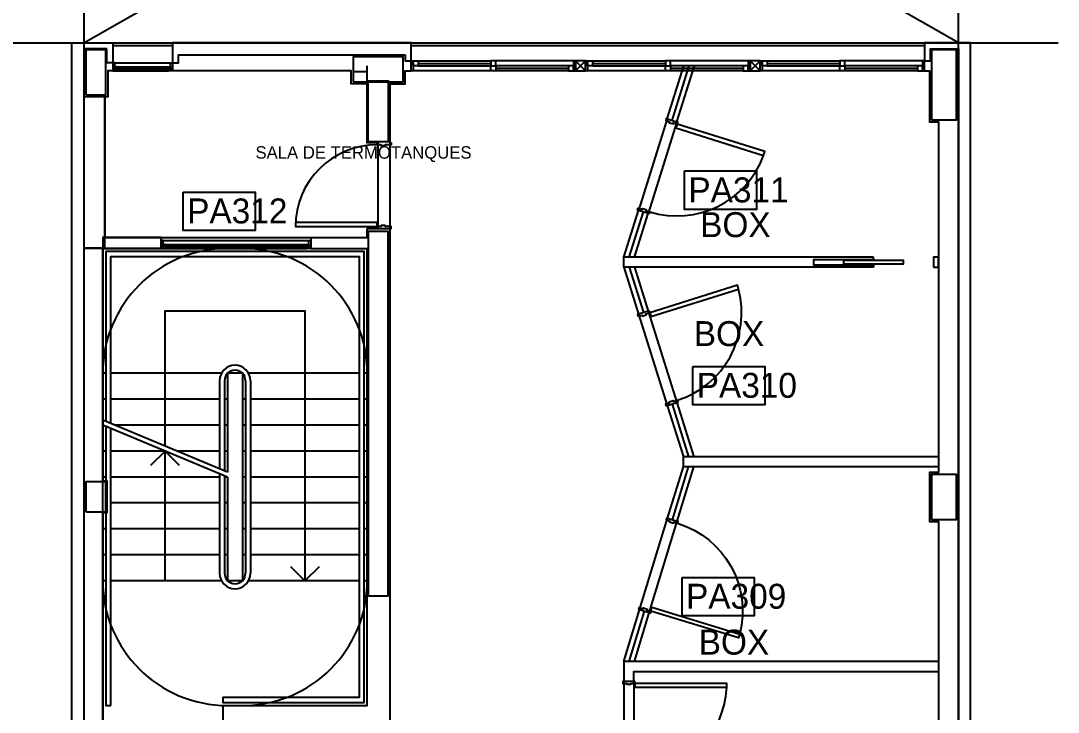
# Model space of a CAD drawing. Header units: millimetres. Extents: x 1473.7 to 1568.7, y 1808.4 to 1881.8.
# Drawn here: x 1521.54 to 1531.93, y 1867.06 to 1873.99 of the extents above; entities that cross this region are included whole.
import ezdxf

# ---------------------------------------------------------------- set-up
doc = ezdxf.new("R2010")
doc.units = ezdxf.units.MM
doc.layers.get('0').update_dxf_attribs({"linetype": 'CONTINUOUS'})
for name, color, linetype in [('0000-TEXTO', 7, 'CONTINUOUS'), ('10-CARP-HOJA-PUER', 4, 'CONTINUOUS'), ('10-CARP-MARC', 2, 'CONTINUOUS'), ('10-CARP-SLIA', 14, 'CONTINUOUS'), ('AR - CARPINTERIA 1', 1, 'CONTINUOUS'), ('AR - CARPINTERIA 2', 8, 'CONTINUOUS'), ('AR - LADRILLO VISTO', 3, 'CONTINUOUS'), ('AR - PROYECCION 1', 2, 'CONTINUOUS'), ('AR - PROYECCION 2', 1, 'CONTINUOUS'), ('AR - REVOQUE', 8, 'CONTINUOUS'), ('AR - TABIQUE DURLOCK', 2, 'CONTINUOUS'), ('AR - TXT', 7, 'CONTINUOUS'), ('AR - VISTA 1', 8, 'CONTINUOUS'), ('ES - LINEA OFICIAL', 6, 'CONTINUOUS'), ('ES-COLUMNAS', 5, 'CONTINUOUS'), ('ES-TABIQUES', 5, 'CONTINUOUS'), ('TEXTO', 7, 'CONTINUOUS')]:
    doc.layers.add(name, color=color, linetype=linetype)

# ---------------------------------------------------------------- blocks, each defined once
blk = doc.blocks.new('Puerta 86')
at = {"layer": '10-CARP-HOJA-PUER', "linetype": 'CONTINUOUS'}
blk.add_lwpolyline([(0.02, 0.13), (0.06, 0.13), (0.06, 0.95), (0.02, 0.95), (0.02, 0.13)], dxfattribs=at)
at = {"layer": '10-CARP-MARC', "linetype": 'CONTINUOUS'}
for points in [[(0, 0), (0, -0.01), (0.02, -0.01), (0.02, 0.05), (0.03, 0.05), (0.03, 0.09), (0.02, 0.09), (0.02, 0.13), (0, 0.13), (0, 0.12)], [(0.86, 0), (0.86, -0.01), (0.84, -0.01), (0.84, 0.05), (0.83, 0.05), (0.83, 0.09), (0.84, 0.09), (0.84, 0.13), (0.86, 0.13), (0.86, 0.12)]]:
    blk.add_lwpolyline(points, dxfattribs=at)
at = {"layer": '10-CARP-SLIA', "linetype": 'CONTINUOUS'}
for p, q in [((0, 0.12), (0.86, 0.12)), ((0, 0), (0.86, 0))]:
    blk.add_line(p, q, dxfattribs=at)
blk.add_arc((0.02, 0.13), 0.82, 0, 90, dxfattribs=at)
blk = doc.blocks.new('Ventana 150')
at = {"linetype": 'CONTINUOUS'}
for points in [[(0, 0.08), (0.02, 0.08), (0.02, 0), (0, 0)], [(0.02, 0.08), (0.04, 0.08), (0.04, 0.04), (0.02, 0.04)], [(1.48, 0.08), (1.46, 0.08), (1.46, 0.04), (1.48, 0.04)], [(1.5, 0.08), (1.48, 0.08), (1.48, 0), (1.5, 0)]]:
    blk.add_lwpolyline(points, close=True, dxfattribs=at)
for points in [[(1.48, 0), (0.02, 0)], [(1.46, 0.08), (0.04, 0.08)], [(1.46, 0.06), (0.04, 0.06)], [(1.46, 0.04), (0.04, 0.04)]]:
    blk.add_lwpolyline(points, dxfattribs=at)
blk = doc.blocks.new('Puerta 96.1')
at = {"layer": '10-CARP-HOJA-PUER', "linetype": 'CONTINUOUS'}
blk.add_lwpolyline([(0.02, 0.11), (0.06, 0.11), (0.06, 1.03), (0.02, 1.03), (0.02, 0.11)], dxfattribs=at)
at = {"layer": '10-CARP-MARC', "linetype": 'CONTINUOUS'}
for points in [[(0, 0), (0, -0.01), (0.02, -0.01), (0.02, 0.03), (0.03, 0.03), (0.03, 0.07), (0.02, 0.07), (0.02, 0.11), (0, 0.11), (0, 0.1)], [(0.96, 0), (0.96, -0.01), (0.94, -0.01), (0.94, 0.03), (0.93, 0.03), (0.93, 0.07), (0.94, 0.07), (0.94, 0.11), (0.96, 0.11), (0.96, 0.1)]]:
    blk.add_lwpolyline(points, dxfattribs=at)
at = {"layer": '10-CARP-SLIA', "linetype": 'CONTINUOUS'}
for p, q in [((0, 0.1), (0.96, 0.1)), ((0, 0), (0.96, 0))]:
    blk.add_line(p, q, dxfattribs=at)
blk.add_arc((0.019952, 0.109981), 0.920048, 0.00121, 87.505209, dxfattribs=at)

msp = doc.modelspace()

# ---------------------------------------------------------------- linework, layer by layer
at = {"color": 5}
for p, q in [((1525.008324, 1871.813436), (1525.008324, 1871.902565)), ((1525.008324, 1871.902565), (1525.238325, 1871.902565))]:
    msp.add_line(p, q, dxfattribs=at)
at = {"color": 2}
for points in [[(1522.378324, 1873.223528), (1522.168324, 1873.223528), (1522.168324, 1871.705983), (1522.378324, 1871.705983)], [(1522.358324, 1871.703436), (1522.943324, 1871.703436), (1522.943324, 1871.813436), (1522.358324, 1871.813436)]]:
    msp.add_lwpolyline(points, close=True, dxfattribs=at)
msp.add_lwpolyline([(1522.168324, 1865.223436), (1522.388324, 1865.223436), (1522.388324, 1865.567865), (1522.368324, 1865.567865), (1522.368324, 1865.708436), (1522.358324, 1865.708436), (1522.358324, 1866.884588), (1522.358324, 1871.705983), (1522.168324, 1871.705983), (1522.168324, 1865.223436), (1522.278324, 1865.223436)], dxfattribs=at)
at = {"layer": 'AR - CARPINTERIA 1', "linetype": 'CONTINUOUS'}
for points in [[(1525.448324, 1873.583528), (1525.468324, 1873.583528), (1525.468324, 1873.483528), (1525.448324, 1873.483528)], [(1525.468324, 1873.583528), (1525.518324, 1873.583528), (1525.518324, 1873.533528), (1525.468324, 1873.533528)], [(1526.296657, 1873.583528), (1526.246657, 1873.583528), (1526.246657, 1873.533528), (1526.296657, 1873.533528)], [(1527.094991, 1873.583528), (1527.074991, 1873.583528), (1527.074991, 1873.483528), (1527.094991, 1873.483528)], [(1527.09499, 1873.483528), (1527.19499, 1873.483528), (1527.19499, 1873.583528), (1527.09499, 1873.583528)], [(1527.19499, 1873.583528), (1527.21499, 1873.583528), (1527.21499, 1873.483528), (1527.19499, 1873.483528)], [(1527.21499, 1873.583528), (1527.26499, 1873.583528), (1527.26499, 1873.533528), (1527.21499, 1873.533528)], [(1528.043324, 1873.583528), (1527.993324, 1873.583528), (1527.993324, 1873.533528), (1528.043324, 1873.533528)], [(1528.841657, 1873.583528), (1528.821657, 1873.583528), (1528.821657, 1873.483528), (1528.841657, 1873.483528)], [(1528.841657, 1873.483527), (1528.941657, 1873.483527), (1528.941657, 1873.583527), (1528.841657, 1873.583527)], [(1528.941657, 1873.583528), (1528.961657, 1873.583528), (1528.961657, 1873.483528), (1528.941657, 1873.483528)], [(1528.961657, 1873.583528), (1529.011657, 1873.583528), (1529.011657, 1873.533528), (1528.961657, 1873.533528)], [(1529.78999, 1873.583528), (1529.73999, 1873.583528), (1529.73999, 1873.533528), (1529.78999, 1873.533528)], [(1530.588324, 1873.583528), (1530.568324, 1873.583528), (1530.568324, 1873.483528), (1530.588324, 1873.483528)], [(1522.458324, 1873.483528), (1522.478324, 1873.483528), (1522.478324, 1873.563528), (1522.458324, 1873.563528)], [(1522.478324, 1873.483528), (1522.498324, 1873.483528), (1522.498324, 1873.523528), (1522.478324, 1873.523528)], [(1523.038324, 1873.483528), (1523.018324, 1873.483528), (1523.018324, 1873.523528), (1523.038324, 1873.523528)], [(1523.058324, 1873.483528), (1523.038324, 1873.483528), (1523.038324, 1873.563528), (1523.058324, 1873.563528)], [(1526.246657, 1873.533528), (1526.296657, 1873.533528), (1526.296657, 1873.483528), (1526.246657, 1873.483528)], [(1527.074991, 1873.533528), (1527.024991, 1873.533528), (1527.024991, 1873.483528), (1527.074991, 1873.483528)], [(1527.993324, 1873.533528), (1528.043324, 1873.533528), (1528.043324, 1873.483528), (1527.993324, 1873.483528)], [(1528.821657, 1873.533528), (1528.771657, 1873.533528), (1528.771657, 1873.483528), (1528.821657, 1873.483528)], [(1529.73999, 1873.533528), (1529.78999, 1873.533528), (1529.78999, 1873.483528), (1529.73999, 1873.483528)], [(1530.568324, 1873.533528), (1530.518324, 1873.533528), (1530.518324, 1873.483528), (1530.568324, 1873.483528)], [(1530.678324, 1871.515837), (1530.728324, 1871.515837), (1530.728324, 1871.615837), (1530.678324, 1871.615837)], [(1529.778324, 1871.548337), (1530.378324, 1871.548337), (1530.378324, 1871.583337), (1529.778324, 1871.583337)]]:
    msp.add_lwpolyline(points, close=True, dxfattribs=at)
for points in [[(1525.518324, 1873.583528), (1526.246657, 1873.583528)], [(1527.074991, 1873.583528), (1526.296657, 1873.583528)], [(1527.19499, 1873.483528), (1527.09499, 1873.583528)], [(1527.09499, 1873.483528), (1527.19499, 1873.583528)], [(1527.26499, 1873.583528), (1527.993324, 1873.583528)], [(1528.821657, 1873.583528), (1528.043324, 1873.583528)], [(1528.941657, 1873.483527), (1528.841657, 1873.583527)], [(1528.841657, 1873.483527), (1528.941657, 1873.583527)], [(1529.011657, 1873.583528), (1529.73999, 1873.583528)], [(1530.568324, 1873.583528), (1529.78999, 1873.583528)], [(1522.478324, 1873.563528), (1523.038324, 1873.563528)], [(1522.498324, 1873.523528), (1523.018324, 1873.523528)], [(1522.498324, 1873.503528), (1523.018324, 1873.503528)], [(1522.498324, 1873.483528), (1523.018324, 1873.483528)], [(1526.246657, 1873.483528), (1525.468324, 1873.483528)], [(1525.518324, 1873.558528), (1526.246657, 1873.558528)], [(1525.518324, 1873.533528), (1526.246657, 1873.533528)], [(1527.024991, 1873.533528), (1526.296657, 1873.533528)], [(1527.024991, 1873.508528), (1526.296657, 1873.508528)], [(1527.024991, 1873.483528), (1526.296657, 1873.483528)], [(1527.993324, 1873.483528), (1527.21499, 1873.483528)], [(1527.26499, 1873.558528), (1527.993324, 1873.558528)], [(1527.26499, 1873.533528), (1527.993324, 1873.533528)], [(1528.771657, 1873.533528), (1528.043324, 1873.533528)], [(1528.771657, 1873.508528), (1528.043324, 1873.508528)], [(1528.771657, 1873.483528), (1528.043324, 1873.483528)], [(1529.73999, 1873.483528), (1528.961657, 1873.483528)], [(1529.011657, 1873.558528), (1529.73999, 1873.558528)], [(1529.011657, 1873.533528), (1529.73999, 1873.533528)], [(1530.518324, 1873.533528), (1529.78999, 1873.533528)], [(1530.518324, 1873.508528), (1529.78999, 1873.508528)], [(1530.518324, 1873.483528), (1529.78999, 1873.483528)], [(1530.078324, 1871.603337), (1530.078324, 1871.590837), (1529.478324, 1871.590837), (1529.478324, 1871.540837), (1530.078324, 1871.540837), (1530.078324, 1871.528337)]]:
    msp.add_lwpolyline(points, dxfattribs=at)
at = {"layer": 'AR - CARPINTERIA 2', "linetype": 'CONTINUOUS'}
for points in [[(1528.012407, 1873.001675), (1528.178998, 1873.533528)], [(1528.060121, 1872.98673), (1528.231393, 1873.533528)], [(1528.107835, 1872.971784), (1528.283788, 1873.533528)], [(1528.012407, 1873.001675), (1528.107835, 1872.971784)], [(1527.578324, 1871.615837), (1527.725455, 1872.085564)], [(1527.630719, 1871.615837), (1527.77317, 1872.070619)], [(1527.683115, 1871.615837), (1527.820884, 1872.055674)], [(1527.820884, 1872.055674), (1527.725455, 1872.085564)], [(1527.578324, 1871.515837), (1527.725455, 1871.04611)], [(1527.630719, 1871.515837), (1527.77317, 1871.061055)], [(1527.683115, 1871.515837), (1527.820884, 1871.076)], [(1527.820884, 1871.076), (1527.725455, 1871.04611)], [(1528.012407, 1870.129999), (1528.107835, 1870.15989)], [(1528.060121, 1870.144944), (1528.225732, 1869.61622)], [(1528.107835, 1870.15989), (1528.278007, 1869.616603)], [(1528.012407, 1870.129999), (1528.173456, 1869.615837)], [(1528.01618, 1869.000508), (1528.173456, 1869.515837)], [(1528.064002, 1868.985913), (1528.225733, 1869.515837)], [(1528.111825, 1868.971318), (1528.27801, 1869.515837)], [(1528.01618, 1869.000508), (1528.111825, 1868.971318)], [(1527.578324, 1867.565837), (1527.735952, 1868.082319)], [(1527.630601, 1867.565837), (1527.783774, 1868.067723)], [(1527.831597, 1868.053128), (1527.735952, 1868.082319)], [(1527.682877, 1867.565837), (1527.831597, 1868.053128)]]:
    msp.add_lwpolyline(points, dxfattribs=at)
at = {"layer": 'AR - LADRILLO VISTO', "linetype": 'CONTINUOUS'}
for points in [[(1522.398324, 1873.703528), (1522.168324, 1873.703528), (1522.168324, 1847.493528), (1522.168324, 1847.493528), (1522.168324, 1847.493528), (1522.048324, 1847.493528), (1522.048324, 1873.763528), (1522.458324, 1873.763528), (1522.458324, 1873.563528), (1522.398324, 1873.563528), (1522.398324, 1873.703528)], [(1525.388324, 1873.643528), (1525.388324, 1873.583528), (1525.448324, 1873.583528), (1525.448324, 1873.763528), (1523.058324, 1873.763528), (1523.058324, 1873.563528), (1523.118324, 1873.563528), (1523.118324, 1873.643528), (1525.388324, 1873.643528)], [(1530.928324, 1873.703528), (1530.928324, 1847.493528), (1530.928324, 1847.493528), (1530.928324, 1847.493528), (1531.048324, 1847.493528), (1531.048324, 1873.763528), (1530.588324, 1873.763528), (1530.588324, 1873.583527), (1530.648324, 1873.583527), (1530.648324, 1873.703528), (1530.928324, 1873.703528)]]:
    msp.add_lwpolyline(points, dxfattribs=at)
at = {"layer": 'AR - PROYECCION 1'}
for points in [[(1522.168324, 1873.763528), (1530.928324, 1878.763528)], [(1530.928324, 1873.763528), (1522.168324, 1878.763528)]]:
    msp.add_lwpolyline(points, dxfattribs=at)
at = {"layer": 'AR - PROYECCION 2'}
for centre, start, end in [((1523.608324, 1870.453436), 90, 180), ((1523.758324, 1870.453436), 0, 90), ((1523.608324, 1868.373435), 180, 270), ((1523.758324, 1868.373435), 270, 360)]:
    msp.add_arc(centre, 1.25, start, end, dxfattribs=at)
at = {"layer": 'AR - REVOQUE', "linetype": 'CONTINUOUS'}
for points in [[(1522.458324, 1873.483528), (1522.408324, 1873.483528), (1522.408324, 1873.223528), (1522.378324, 1873.223528), (1522.378324, 1871.813436), (1522.943324, 1871.813436)], [(1525.008324, 1873.353528), (1524.848324, 1873.353528), (1524.848324, 1873.483528), (1523.058324, 1873.483528)], [(1525.008324, 1873.473528), (1524.868324, 1873.473528)], [(1525.108325, 1872.762565), (1525.008325, 1872.762565), (1525.008324, 1873.533528)], [(1525.238324, 1872.762565), (1525.238324, 1873.353528), (1525.388324, 1873.353528), (1525.388324, 1873.483528), (1525.448324, 1873.483528)], [(1530.588324, 1873.483528), (1530.638325, 1873.483528), (1530.638324, 1872.973528), (1530.728324, 1872.973528), (1530.728324, 1869.458483), (1530.638324, 1869.458483), (1530.638324, 1868.968483), (1530.728324, 1868.968483), (1530.728324, 1865.268436)], [(1524.443324, 1871.813436), (1525.018324, 1871.813436)], [(1525.188324, 1866.773436), (1525.218325, 1866.773436), (1525.238325, 1866.773436), (1525.238325, 1871.902565)], [(1522.943324, 1871.703436), (1522.358324, 1871.703436), (1522.358324, 1869.373483), (1522.398324, 1869.373483), (1522.398324, 1869.053483), (1522.358325, 1869.053483), (1522.358324, 1865.708436)], [(1523.561904, 1867.123435), (1525.008325, 1867.123435), (1525.008324, 1871.703436)], [(1524.443324, 1871.703436), (1525.018324, 1871.703436)], [(1523.561904, 1867.123435), (1523.561904, 1866.773436)]]:
    msp.add_lwpolyline(points, dxfattribs=at)
at = {"layer": 'AR - TABIQUE DURLOCK', "linetype": 'CONTINUOUS'}
for points in [[(1530.078324, 1871.615837), (1527.578324, 1871.615837)], [(1527.578324, 1871.515837), (1527.578324, 1871.615837)], [(1530.078324, 1871.603337), (1530.078324, 1871.615837)], [(1530.078324, 1871.515837), (1527.578324, 1871.515837)], [(1530.078324, 1871.528337), (1530.078324, 1871.515837)], [(1530.728324, 1869.615837), (1528.173456, 1869.615837)], [(1528.173456, 1869.515837), (1528.173456, 1869.615837)], [(1530.728324, 1869.515837), (1528.173456, 1869.515837)], [(1530.728324, 1867.565837), (1527.578324, 1867.565837), (1527.578324, 1867.365837)], [(1527.678324, 1867.365837), (1527.678324, 1867.465837), (1530.728324, 1867.465837)], [(1527.678324, 1867.365837), (1527.578324, 1867.365837)]]:
    msp.add_lwpolyline(points, dxfattribs=at)
at = {"layer": 'AR - VISTA 1', "linetype": 'CONTINUOUS'}
for points in [[(1523.058324, 1873.733528), (1522.458324, 1873.733528)], [(1530.588324, 1873.733528), (1525.448324, 1873.733528)], [(1522.943324, 1871.783436), (1522.943324, 1871.813436), (1524.443324, 1871.813436), (1524.443324, 1871.783436)], [(1522.438324, 1869.950156), (1522.438324, 1871.623435), (1524.928325, 1871.623436), (1524.928325, 1867.203435), (1523.561904, 1867.203435), (1523.561904, 1867.153435), (1524.978325, 1867.153435), (1524.978325, 1871.673436), (1522.388324, 1871.673435), (1522.388324, 1869.970956)], [(1522.983324, 1869.723436), (1522.983324, 1871.078436), (1524.383324, 1871.078436), (1524.383324, 1868.373436)], [(1522.388324, 1870.453435), (1522.358324, 1870.453435)], [(1523.547677, 1870.453435), (1522.438324, 1870.453435)], [(1523.528324, 1870.378435), (1523.528324, 1869.496715)], [(1523.578324, 1870.378435), (1523.578324, 1869.475915)], [(1523.608324, 1870.453436), (1523.608324, 1869.463435)], [(1523.758324, 1870.453435), (1523.608324, 1870.453435)], [(1523.758324, 1870.453436), (1523.758324, 1868.373436)], [(1523.788324, 1870.378435), (1523.788324, 1868.448435)], [(1524.928325, 1870.453436), (1523.818971, 1870.453435)], [(1523.838324, 1870.378435), (1523.838324, 1868.448435)], [(1525.008324, 1870.453436), (1524.978325, 1870.453436)], [(1522.388324, 1870.193435), (1522.358324, 1870.193435)], [(1523.528324, 1870.193435), (1522.438324, 1870.193435)], [(1523.608324, 1870.193435), (1523.578324, 1870.193435)], [(1523.788324, 1870.193435), (1523.758324, 1870.193435)], [(1524.928325, 1870.193436), (1523.838324, 1870.193435)], [(1525.008324, 1870.193436), (1524.978325, 1870.193436)], [(1522.388324, 1869.920956), (1522.388324, 1867.123435), (1522.438324, 1867.123435)], [(1522.438324, 1867.123435), (1522.438324, 1869.900156)], [(1523.528324, 1869.933435), (1522.478517, 1869.933435)], [(1523.608324, 1869.933435), (1523.578324, 1869.933435)], [(1523.788324, 1869.933435), (1523.758324, 1869.933435)], [(1524.928325, 1869.933436), (1523.838324, 1869.933435)], [(1525.008324, 1869.933436), (1524.978325, 1869.933436)], [(1522.388324, 1869.673435), (1522.358324, 1869.673435)], [(1522.983325, 1869.673435), (1522.438324, 1869.673435)], [(1522.841903, 1869.532014), (1522.983325, 1869.673435), (1523.124746, 1869.532014)], [(1522.983324, 1868.373436), (1522.983324, 1869.673436)], [(1523.528324, 1869.673435), (1523.103517, 1869.673435)], [(1523.608324, 1869.673435), (1523.578324, 1869.673435)], [(1523.788324, 1869.673435), (1523.758324, 1869.673435)], [(1524.928325, 1869.673436), (1523.838324, 1869.673435)], [(1525.008324, 1869.673436), (1524.978325, 1869.673436)], [(1523.528324, 1869.446715), (1523.528324, 1868.448435)], [(1523.578324, 1869.425915), (1523.578324, 1868.448435)], [(1522.388324, 1869.413435), (1522.358324, 1869.413435)], [(1523.528324, 1869.413435), (1522.438324, 1869.413435)], [(1523.608324, 1869.413435), (1523.578324, 1869.413435)], [(1523.608324, 1869.413435), (1523.608324, 1868.373436)], [(1523.788324, 1869.413435), (1523.758324, 1869.413435)], [(1524.928325, 1869.413436), (1523.838324, 1869.413435)], [(1525.008324, 1869.413436), (1524.978325, 1869.413436)], [(1523.528324, 1869.153435), (1522.438324, 1869.153435)], [(1523.608324, 1869.153435), (1523.578324, 1869.153435)], [(1523.788324, 1869.153435), (1523.758324, 1869.153435)], [(1524.928325, 1869.153436), (1523.838324, 1869.153435)], [(1525.008324, 1869.153436), (1524.978325, 1869.153436)], [(1522.388324, 1868.893435), (1522.358324, 1868.893435)], [(1523.528324, 1868.893435), (1522.438324, 1868.893435)], [(1523.608324, 1868.893435), (1523.578324, 1868.893435)], [(1523.788324, 1868.893435), (1523.758324, 1868.893435)], [(1524.928325, 1868.893436), (1523.838324, 1868.893435)], [(1525.008324, 1868.893436), (1524.978325, 1868.893436)], [(1522.388324, 1868.633435), (1522.358324, 1868.633435)], [(1523.528324, 1868.633435), (1522.438324, 1868.633435)], [(1523.608324, 1868.633435), (1523.578324, 1868.633435)], [(1523.788324, 1868.633435), (1523.758324, 1868.633435)], [(1524.928325, 1868.633436), (1523.838324, 1868.633435)], [(1525.008324, 1868.633436), (1524.978325, 1868.633436)], [(1524.524746, 1868.514857), (1524.383324, 1868.373436), (1524.241903, 1868.514857)], [(1522.388324, 1868.373435), (1522.358324, 1868.373435)], [(1523.547677, 1868.373435), (1522.438324, 1868.373435)], [(1523.758324, 1868.373435), (1523.608324, 1868.373435)], [(1524.928325, 1868.373436), (1523.81897, 1868.373435)], [(1525.008324, 1868.373436), (1524.978325, 1868.373436)]]:
    msp.add_lwpolyline(points, dxfattribs=at)
msp.add_lwpolyline([(1530.628324, 1873.733528), (1530.628324, 1873.733528)], close=True, dxfattribs=at)
at = {"layer": 'AR - VISTA 1', "color": 2, "linetype": 'CONTINUOUS'}
for points in [[(1523.608324, 1869.463435), (1522.358324, 1869.983436)], [(1523.608324, 1869.413435), (1522.358324, 1869.933436)]]:
    msp.add_lwpolyline(points, dxfattribs=at)
at = {"layer": 'AR - VISTA 1', "linetype": 'CONTINUOUS'}
for centre, radius, start, end in [((1523.683324, 1870.378435), 0.155, 359.999993, 179.999993), ((1523.683324, 1870.378435), 0.105, 359.999993, 179.999993), ((1523.683324, 1868.448435), 0.155, 180.000007, 0.000007), ((1523.683324, 1868.448435), 0.105, 180.000007, 0.000007)]:
    msp.add_arc(centre, radius, start, end, dxfattribs=at)
at = {"layer": 'ES - LINEA OFICIAL'}
for points in [[(1530.928324, 1847.433528), (1530.928324, 1878.763528), (1522.168324, 1878.763528), (1522.168324, 1847.433528), (1530.928324, 1847.433528)], [(1521.168324, 1873.763528), (1531.928324, 1873.763528)]]:
    msp.add_lwpolyline(points, dxfattribs=at)
at = {"layer": 'ES-COLUMNAS', "linetype": 'CONTINUOUS'}
for points in [[(1522.188324, 1873.243528), (1522.388324, 1873.243528), (1522.388324, 1873.693528), (1522.188324, 1873.693528)], [(1530.658324, 1872.993528), (1530.908324, 1872.993528), (1530.908324, 1873.693528), (1530.658324, 1873.693528)], [(1524.868324, 1873.373528), (1525.368324, 1873.373528), (1525.368324, 1873.623528), (1524.868324, 1873.623528)], [(1530.658324, 1868.988483), (1530.908324, 1868.988483), (1530.908324, 1869.438483), (1530.658324, 1869.438483)], [(1522.188324, 1869.063483), (1522.388324, 1869.063483), (1522.388324, 1869.363483), (1522.188324, 1869.363483)]]:
    msp.add_lwpolyline(points, close=True, dxfattribs=at)
at = {"layer": 'ES-TABIQUES', "linetype": 'CONTINUOUS'}
for points in [[(1525.018324, 1872.773436), (1525.018324, 1873.383528), (1525.218324, 1873.383528), (1525.218324, 1872.773436), (1525.218324, 1872.773436), (1525.218324, 1872.773436), (1525.018324, 1872.773436)], [(1525.018324, 1871.873436), (1525.018324, 1868.223436), (1525.218324, 1868.223436), (1525.218324, 1871.873436), (1525.218324, 1871.873436), (1525.218324, 1871.873436), (1525.018324, 1871.873436)]]:
    msp.add_lwpolyline(points, dxfattribs=at)
at = {"layer": 'TEXTO'}
for points in [[(1528.183733, 1872.480118), (1528.90588, 1872.480118), (1528.90588, 1872.09571), (1528.183733, 1872.09571)], [(1523.163828, 1872.269176), (1523.885975, 1872.269176), (1523.885975, 1871.884768), (1523.163828, 1871.884768)], [(1528.267282, 1870.521631), (1528.989429, 1870.521631), (1528.989429, 1870.137224), (1528.267282, 1870.137224)], [(1528.160135, 1868.407841), (1528.882282, 1868.407841), (1528.882282, 1868.023433), (1528.160135, 1868.023433)]]:
    msp.add_lwpolyline(points, close=True, dxfattribs=at)

# ---------------------------------------------------------------- block references
at = {"layer": 'AR - CARPINTERIA 1', "linetype": 'CONTINUOUS'}
for name, p, rotation in [('Puerta 96.1', (1528.012407, 1873.001675), 252.608007), ('Puerta 86', (1525.238325, 1871.902565), 90), ('Ventana 150', (1524.443324, 1871.783436), 180), ('Puerta 96.1', (1527.725455, 1871.04611), 287.391993), ('Puerta 96.1', (1527.578324, 1867.365837), 270)]:
    msp.add_blockref(name, p, dxfattribs=dict(at, rotation=rotation))
at = {"layer": 'AR - CARPINTERIA 1', "linetype": 'CONTINUOUS', "xscale": -1, "rotation": 253.028017}
msp.add_blockref('Puerta 96.1', (1527.735952, 1868.082319), dxfattribs=at)

# ---------------------------------------------------------------- texts
at = {"layer": '0000-TEXTO', "char_height": 0.25, "width": 0.611111, "attachment_point": 1}
for insert in [(1528.342125, 1872.067419), (1528.277903, 1870.975441), (1528.327252, 1867.883641)]:
    msp.add_mtext('BOX', dxfattribs=dict(at, insert=insert))
at = {"layer": 'AR - TXT', "insert": (1523.88832, 1872.728607), "char_height": 0.125, "width": 2.159722, "attachment_point": 1}
msp.add_mtext('SALA DE TERMOTANQUES', dxfattribs=at)
at = {"layer": 'TEXTO'}
for s, p in [('PA311', (1528.224147, 1872.165592)), ('PA312', (1523.204242, 1871.95465)), ('PA310', (1528.307696, 1870.207106)), ('PA309', (1528.200549, 1868.093315))]:
    msp.add_text(s, height=0.25, dxfattribs=at).set_placement(p)

doc.saveas('drawing.dxf')
